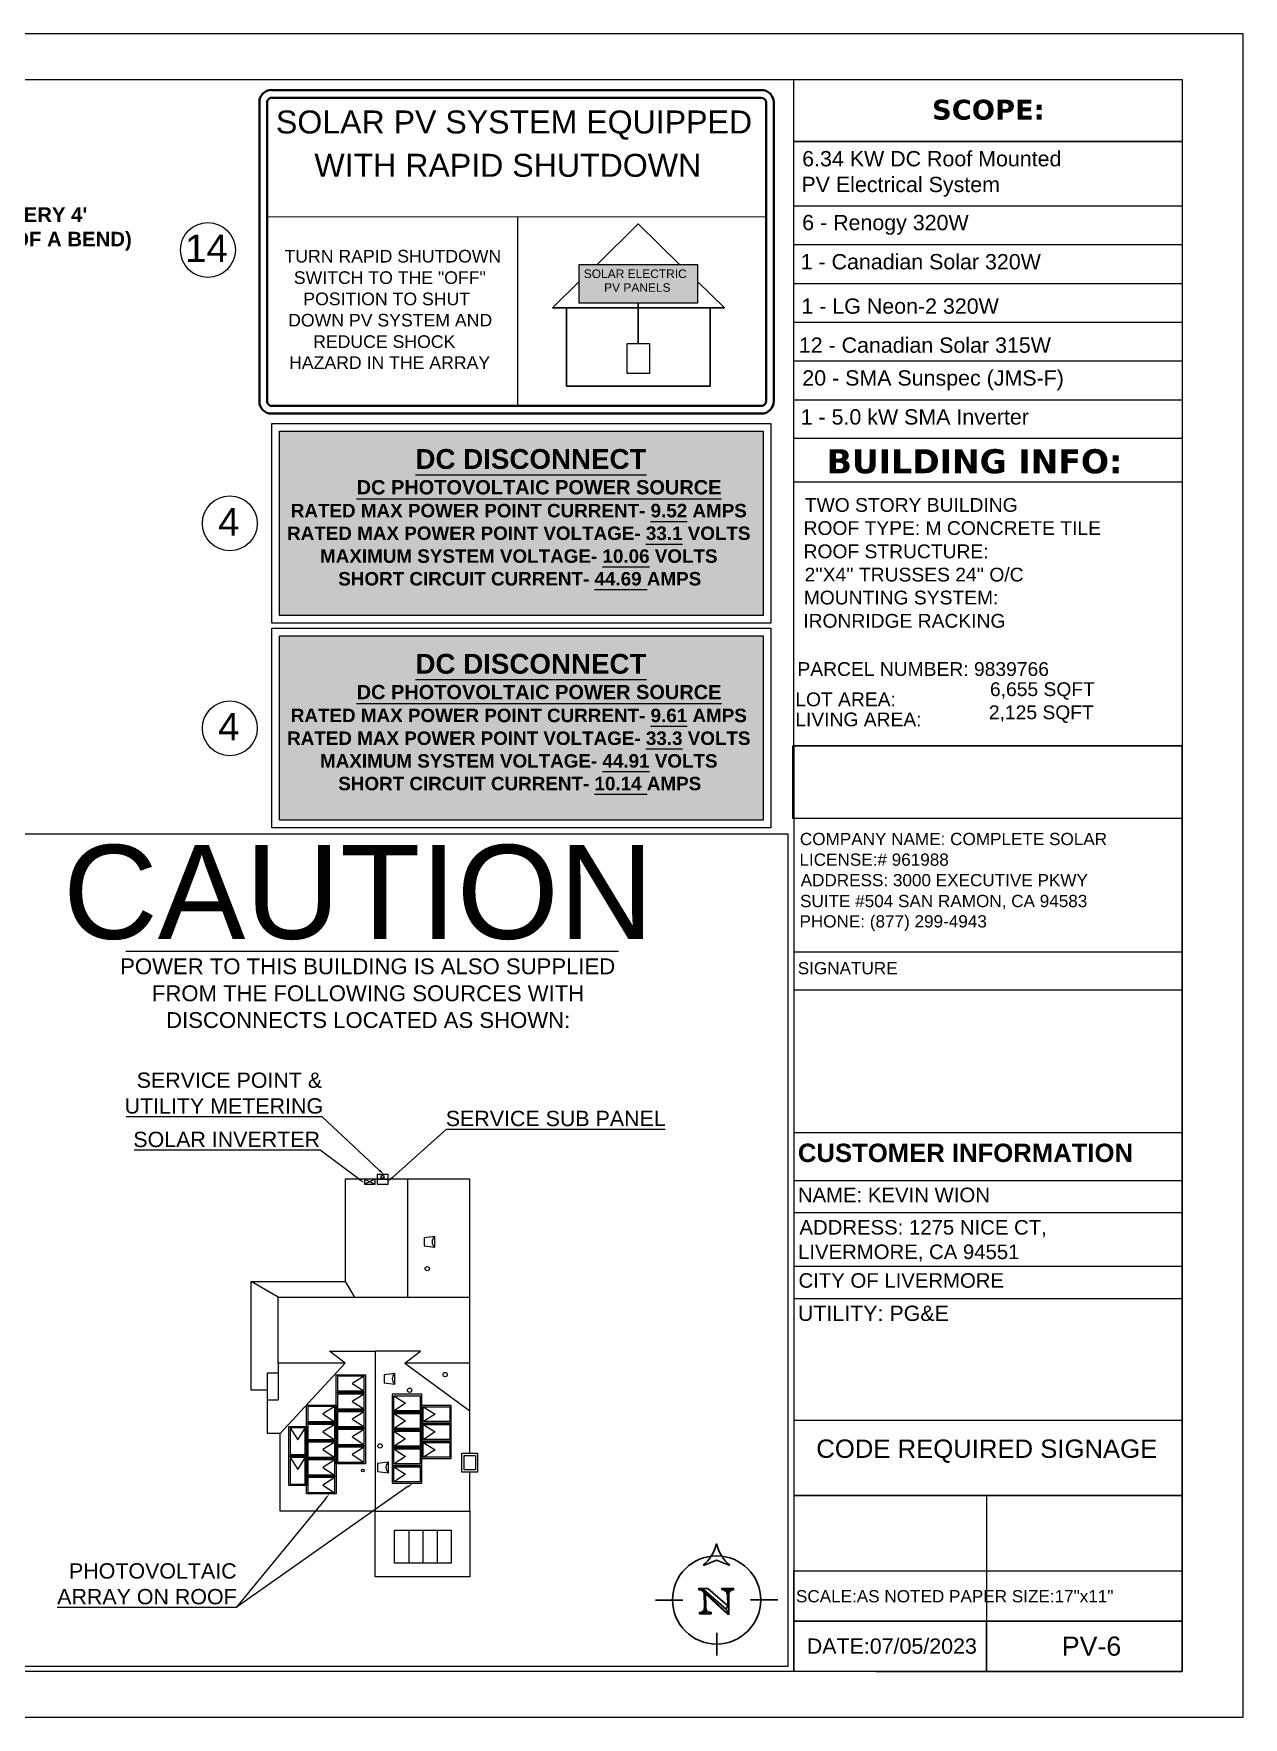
# Model space of a CAD drawing. Header units: inches. Extents: x 347 to 7477, y 1065 to 7514.
# Drawn here: x 4873 to 5663, y 4809 to 5909 of the extents above; entities that cross this region are included whole.
import ezdxf

# ---------------------------------------------------------------- set-up
doc = ezdxf.new("R2010")
doc.units = ezdxf.units.IN
doc.header["$MEASUREMENT"] = 0
for name, color, linetype in [('PDF5_Text', 7, 'Continuous'), ('PDF7_0', 7, 'Continuous'), ('PDF7_PDF4_0', 7, 'Continuous'), ('PDF7_PDF9_Geometry', 7, 'Continuous'), ('PDF7_PDF_0', 7, 'Continuous'), ('PDF7_PDF_Geometry', 7, 'Continuous'), ('PDF7_Text', 7, 'Continuous')]:
    doc.layers.add(name, color=color, linetype=linetype)
doc.styles.add('PDF Arial', font='arial.ttf')
doc.styles.add('PDF Arial Bold', font='arialbd.ttf')
doc.styles.add('PDF Verdana Bold', font='verdanab.ttf')
picture_1 = doc.add_image_def('image1.png', size_in_pixel=(45, 240))

msp = doc.modelspace()

# ---------------------------------------------------------------- linework, layer by layer
at = {"layer": 'PDF7_0', "lineweight": 25}
for points in [[(3963.3, 5908.7), (3963.3, 4808.8), (5663.2, 4808.8), (5663.2, 5908.7)], [(5623.2, 5838.2), (5369.8, 5838.2)], [(5623.2, 5838.2), (5623.2, 5644.2), (5369.8, 5644.2), (5369.8, 5838.2)], [(5028.9, 5654.1), (5354.7, 5654.1), (5354.7, 5523.6), (5028.9, 5523.6)], [(5033.9, 5649.1), (5349.7, 5649.1), (5349.7, 5528.6), (5033.9, 5528.6)], [(5028.9, 5520.4), (5354.7, 5520.4), (5354.7, 5389.9), (5028.9, 5389.9)], [(5033.9, 5515.4), (5349.7, 5515.4), (5349.7, 5394.9), (5033.9, 5394.9)], [(5369.8, 5395.9), (5369.8, 5443.4), (5623.2, 5443.4), (5623.2, 5395.9)], [(5096.4, 5157.2), (5096.4, 5160.3), (5089.4, 5160.3), (5089.4, 5157.2)], [(5104.8, 5160.3), (5104.8, 5163.4), (5097.7, 5163.4), (5097.7, 5160.3)], [(5104.8, 5157.2), (5104.8, 5160.3), (5097.7, 5160.3), (5097.7, 5157.2)], [(5135.3, 5115.9), (5135.3, 5122.9), (5128.4, 5122), (5128.4, 5116.8)], [(5070.9, 5021), (5070.9, 5032.6), (5090.1, 5032.6), (5090.1, 5021)], [(5089.2, 5022), (5089.2, 5031.7), (5071.8, 5031.7), (5071.8, 5022)], [(5109.2, 5026.4), (5109.2, 5033.4), (5102.3, 5032.6), (5102.3, 5027.3)], [(5070.9, 5009.4), (5070.9, 5021), (5090.1, 5021), (5090.1, 5009.4)], [(5089.2, 5010.3), (5089.2, 5020), (5071.8, 5020), (5071.8, 5010.3)], [(5126.8, 5008.2), (5126.8, 5019.9), (5107.6, 5019.9), (5107.6, 5008.2)], [(5108.5, 5009.1), (5108.5, 5018.9), (5125.8, 5018.9), (5125.8, 5009.1)], [(5051.6, 5001.2), (5051.6, 5012.8), (5070.9, 5012.8), (5070.9, 5001.2)], [(5070, 5002.1), (5070, 5011.9), (5052.5, 5011.9), (5052.5, 5002.1)], [(5070.9, 4997.8), (5070.9, 5009.4), (5090.1, 5009.4), (5090.1, 4997.8)], [(5089.2, 4998.7), (5089.2, 5008.4), (5071.8, 5008.4), (5071.8, 4998.7)], [(5126.8, 4996.6), (5126.8, 5008.2), (5107.6, 5008.2), (5107.6, 4996.6)], [(5108.5, 4997.5), (5108.5, 5007.3), (5125.8, 5007.3), (5125.8, 4997.5)], [(5146.1, 5001), (5146.1, 5012.6), (5126.8, 5012.6), (5126.8, 5001)], [(5127.7, 5002), (5127.7, 5011.7), (5145.1, 5011.7), (5145.1, 5002)], [(5051.6, 4979.5), (5040, 4979.5), (5040, 4998.8), (5051.6, 4998.8)], [(5050.7, 4997.9), (5040.9, 4997.9), (5040.9, 4980.4), (5050.7, 4980.4)], [(5051.6, 4989.5), (5051.6, 5001.2), (5070.9, 5001.2), (5070.9, 4989.5)], [(5070, 4990.4), (5070, 5000.2), (5052.5, 5000.2), (5052.5, 4990.4)], [(5070.9, 4986.2), (5070.9, 4997.8), (5090.1, 4997.8), (5090.1, 4986.2)], [(5089.2, 4987.1), (5089.2, 4996.8), (5071.8, 4996.8), (5071.8, 4987.1)], [(5126.8, 4985), (5126.8, 4996.6), (5107.6, 4996.6), (5107.6, 4985)], [(5108.5, 4985.9), (5108.5, 4995.7), (5125.8, 4995.7), (5125.8, 4985.9)], [(5146.1, 4989.3), (5146.1, 5001), (5126.8, 5001), (5126.8, 4989.3)], [(5127.7, 4990.3), (5127.7, 5000.1), (5145.1, 5000.1), (5145.1, 4990.3)], [(5051.6, 4977.9), (5051.6, 4989.5), (5070.9, 4989.5), (5070.9, 4977.9)], [(5070, 4978.8), (5070, 4988.6), (5052.5, 4988.6), (5052.5, 4978.8)], [(5070.9, 4974.5), (5070.9, 4986.2), (5090.1, 4986.2), (5090.1, 4974.5)], [(5089.2, 4975.5), (5089.2, 4985.3), (5071.8, 4985.3), (5071.8, 4975.5)], [(5126.8, 4973.4), (5126.8, 4985), (5107.6, 4985), (5107.6, 4973.4)], [(5108.5, 4974.3), (5108.5, 4984.1), (5125.8, 4984.1), (5125.8, 4974.3)], [(5146.1, 4977.8), (5146.1, 4989.3), (5126.8, 4989.3), (5126.8, 4977.8)], [(5127.7, 4978.7), (5127.7, 4988.4), (5145.1, 4988.4), (5145.1, 4978.7)], [(5051.6, 4960.3), (5040, 4960.3), (5040, 4979.5), (5051.6, 4979.5)], [(5050.7, 4978.6), (5040.9, 4978.6), (5040.9, 4961.2), (5050.7, 4961.2)], [(5051.6, 4966.3), (5051.6, 4977.9), (5070.9, 4977.9), (5070.9, 4966.3)], [(5070, 4967.3), (5070, 4977), (5052.5, 4977), (5052.5, 4967.3)], [(5105, 4968.6), (5105, 4975.6), (5098, 4974.7), (5098, 4969.5)], [(5126.8, 4961.7), (5126.8, 4973.4), (5107.6, 4973.4), (5107.6, 4961.7)], [(5108.5, 4962.6), (5108.5, 4972.5), (5125.8, 4972.5), (5125.8, 4962.6)], [(5153, 4981.4), (5163.2, 4981.4), (5163.2, 4969), (5153, 4969)], [(5154.4, 4979.9), (5161.8, 4979.9), (5161.8, 4970.5), (5154.4, 4970.5)], [(5051.6, 4954.7), (5051.6, 4966.3), (5070.9, 4966.3), (5070.9, 4954.7)], [(5070, 4955.7), (5070, 4965.4), (5052.5, 4965.4), (5052.5, 4955.7)], [(5109, 4931), (5146.1, 4931), (5146.1, 4909.6), (5109, 4909.6)]]:
    msp.add_lwpolyline(points, close=True, dxfattribs=at)
for points in [[(5369.8, 5443.4), (5369.8, 5878.7)], [(5369.8, 5796.3), (5623.2, 5796.3)], [(5369.8, 5770.9), (5623.2, 5770.9)], [(5369.8, 5745.6), (5623.2, 5745.6)], [(5369.8, 5720.3), (5623.2, 5720.3)], [(5369.8, 5694.9), (5623.2, 5694.9)], [(5369.8, 5669.6), (5623.2, 5669.6)], [(5369.8, 5615.9), (5623.2, 5615.9)], [(5369.9, 5308.9), (5623.3, 5308.9)], [(5369.9, 5284), (5623.3, 5284)], [(5099.2, 5166.1), (5061.7, 5201.2), (5061.6, 5201.2), (4933.9, 5201.2)], [(5107.7, 5161.4), (5143, 5193.1), (5143.2, 5193.1), (5285.7, 5193.1)], [(5086.1, 5160.2), (5060.4, 5179.3), (5060.3, 5179.3), (4939.1, 5179.3)], [(5033, 5040.1), (5033, 5083.3), (5158.3, 5083.3), (5158.3, 5160.3), (5076.7, 5160.3), (5076.7, 5093.5)], [(5096.4, 5160.3), (5089.4, 5157.2)], [(5089.4, 5160.3), (5096.4, 5157.2)], [(5117.5, 5160.3), (5117.5, 5083.3)], [(5026.2, 5022.5), (5015.4, 5022.5), (5015.4, 5093.5), (5076.7, 5093.5), (5082.8, 5083.3)], [(5033, 5083.3), (5015.4, 5093.5)], [(5158.3, 4981.4), (5158.3, 5083.3)], [(5076.8, 5040.1), (5033, 5040.1), (5033, 5016), (5026.2, 5016)], [(5158.3, 4943.4), (5158.3, 4900.6), (5096.3, 4900.6), (5096.3, 4943.4), (5034.4, 4943.4), (5034.4, 4994.2), (5076.8, 5040.1), (5066.5, 5048.1), (5096.3, 5048.1)], [(5158.3, 5040.1), (5115.8, 5040.1), (5126, 5048.1), (5096.3, 5048.1), (5096.3, 4943.4), (5158.3, 4943.4), (5158.3, 4969)], [(5115.8, 5040.1), (5158.3, 5009.1)], [(5034.4, 4994.2), (5026.2, 4994.2), (5026.2, 5033.9), (5033, 5033.9)], [(5089.2, 5031.7), (5081.4, 5026.8), (5089, 5022)], [(5089.2, 5020), (5081.4, 5015.2), (5089, 5010.3)], [(5108.5, 5018.9), (5116.3, 5014.1), (5108.8, 5009.1)], [(5070, 5011.9), (5062.2, 5007), (5069.7, 5002.1)], [(5089.2, 5008.4), (5081.4, 5003.6), (5089, 4998.7)], [(5108.5, 5007.3), (5116.3, 5002.4), (5108.8, 4997.5)], [(5127.7, 5011.7), (5135.5, 5006.8), (5128, 5002)], [(5040.9, 4997.9), (5045.8, 4990.1), (5050.7, 4997.6)], [(5070, 5000.2), (5062.2, 4995.3), (5069.7, 4990.4)], [(5089.2, 4996.8), (5081.4, 4992), (5089, 4987.1)], [(5108.5, 4995.7), (5116.3, 4990.8), (5108.8, 4985.9)], [(5127.7, 5000.1), (5135.5, 4995.2), (5128, 4990.3)], [(5070, 4988.6), (5062.2, 4983.7), (5069.7, 4978.8)], [(5089.2, 4985.3), (5081.4, 4980.4), (5089, 4975.5)], [(5108.5, 4984.1), (5116.3, 4979.2), (5108.8, 4974.3)], [(5127.7, 4988.4), (5135.5, 4983.5), (5128, 4978.7)], [(5040.9, 4978.6), (5045.8, 4970.8), (5050.7, 4978.4)], [(5070, 4977), (5062.2, 4972.1), (5069.7, 4967.3)], [(5108.5, 4972.5), (5116.3, 4967.6), (5108.8, 4962.6)], [(5070, 4965.4), (5062.2, 4960.5), (5069.7, 4955.7)], [(5117.8, 4959.5), (5005.6, 4880.6), (5005.4, 4880.6), (4888.8, 4880.6)], [(5064, 4951.6), (5005.6, 4880.6)], [(5118.4, 4931), (5118.4, 4909.6)], [(5127.6, 4931), (5127.6, 4909.6)], [(5136.9, 4931), (5136.9, 4909.6)]]:
    msp.add_lwpolyline(points, dxfattribs=at)
at = {"layer": 'PDF7_0', "color": 7, "lineweight": 25, "true_color": 0xfcfcfc}
for points in [[(5122.7, 5620.6), (5273.5, 5620.6)], [(5084.3, 5604.9), (5322.5, 5604.9)], [(5276.2, 5590.1), (5300.2, 5590.1)], [(5273.1, 5575.3), (5297.1, 5575.3)], [(5244.8, 5560.5), (5275.6, 5560.5)], [(5239.7, 5545.7), (5270.4, 5545.7), (5273.9, 5545.7)], [(5122.7, 5486.9), (5273.5, 5486.9)], [(5084.3, 5471.1), (5322.5, 5471.1)], [(5276.2, 5456.3), (5300.2, 5456.3)], [(5273.1, 5441.5), (5297.1, 5441.5)], [(5244.8, 5426.7), (5275.6, 5426.7)], [(5239.7, 5411.8), (5270.4, 5411.8), (5273.9, 5411.8)]]:
    msp.add_lwpolyline(points, dxfattribs=at)
at = {"layer": 'PDF7_0', "lineweight": 25}
for centre, radius in [((5101.2, 5161.9), 1.04), ((5130.4, 5101.9), 1.41), ((5142.1, 5032.7), 1.41), ((5118.9, 5022.5), 1.41), ((5099.6, 4986.1), 1.41), ((5088.4, 4970), 0.863)]:
    msp.add_circle(centre, radius, dxfattribs=at)
for centre, end in [((5138.1, 5119.4), 230.5486), ((5112.1, 5030), 230.5486), ((5107.9, 4972.1), 230.5489)]:
    msp.add_arc(centre, 4.5, 129.4514, end, dxfattribs=at)
at = {"layer": 'PDF7_0', "color": 1, "transparency": 33554559}
for points in [[(5349.7, 5649.1), (5033.9, 5649.1), (5349.7, 5528.6)], [(5033.9, 5649.1), (5349.7, 5528.6), (5033.9, 5528.6)], [(5349.7, 5515.4), (5033.9, 5515.4), (5349.7, 5394.9)], [(5033.9, 5515.4), (5349.7, 5394.9), (5033.9, 5394.9)]]:
    msp.add_solid(points, dxfattribs=at)
at = {"layer": 'PDF7_0', "transparency": 33554559}
for points in [[(5086.6, 5160.7), (5089.4, 5157.8), (5085.8, 5159.6)], [(5099.7, 5166.6), (5102.2, 5163.4), (5098.8, 5165.6)], [(5108.1, 5160.9), (5104.8, 5158.7), (5107.3, 5161.9)], [(5117.5, 4960), (5121.1, 4961.7), (5118.2, 4958.9)], [(5063.4, 4952), (5066.5, 4954.7), (5064.4, 4951.2)]]:
    msp.add_solid(points, dxfattribs=at)
at = {"layer": 'PDF7_PDF4_0', "lineweight": 40}
for points in [[(5020.8, 5863.8), (5020.8, 5789.1), (5020.8, 5668.6)], [(5025.8, 5863.8), (5025.8, 5789.1), (5025.8, 5668.6)], [(5348.5, 5871.8), (5029, 5871.8)], [(5348.5, 5866.8), (5029, 5866.8)]]:
    msp.add_lwpolyline(points, dxfattribs=at)
for points in [[(5029, 5660.5), (5348.5, 5660.5, 0.414214), (5356.6, 5668.6), (5356.6, 5789.1), (5356.6, 5863.8, 0.414579), (5348.5, 5871.9)], [(5029, 5665.5), (5348.5, 5665.5, 0.414214), (5351.6, 5668.6), (5351.6, 5789.1), (5351.6, 5863.8, 0.414213), (5348.5, 5866.9)]]:
    msp.add_lwpolyline(points, format="xyb", dxfattribs=at)
at = {"layer": 'PDF7_PDF4_0', "lineweight": 20}
msp.add_lwpolyline([(5351.6, 5789.1), (5025.8, 5789.1)], dxfattribs=at)
at = {"layer": 'PDF7_PDF4_0', "lineweight": 25}
msp.add_lwpolyline([(5189.5, 5665.5), (5189.5, 5789.1)], dxfattribs=at)
at = {"layer": 'PDF7_PDF4_0', "lineweight": 30}
for points in [[(5295.2, 5758), (5268.2, 5784.4), (5241.3, 5758)], [(5229.6, 5746.8), (5212.2, 5729.7), (5324.4, 5729.7), (5306.8, 5746.8)], [(5268.2, 5732.6), (5268.2, 5706.2)], [(5315.1, 5729.7), (5315.1, 5678.5), (5221.4, 5678.5), (5221.4, 5729.7)]]:
    msp.add_lwpolyline(points, dxfattribs=at)
at = {"layer": 'PDF7_PDF4_0', "lineweight": 25}
for points in [[(5229.6, 5758), (5306.8, 5758), (5306.8, 5732.6), (5229.6, 5732.6)], [(5261, 5706.2), (5275.5, 5706.2), (5275.5, 5686.6), (5261, 5686.6)]]:
    msp.add_lwpolyline(points, close=True, dxfattribs=at)
at = {"layer": 'PDF7_PDF4_0', "lineweight": 40}
for centre, radius, start, end in [((5028.9, 5863.8), 8.13, 90, 180), ((5028.9, 5863.8), 3.13, 90, 180), ((5028.9, 5668.6), 8.13, 180, 270), ((5028.9, 5668.6), 3.13, 180, 270)]:
    msp.add_arc(centre, radius, start, end, dxfattribs=at)
at = {"layer": 'PDF7_PDF4_0', "color": 252, "true_color": 0x929398, "transparency": 33554559}
for points in [[(5029, 5866.8), (5349.1, 5866.8), (5028.5, 5866.8)], [(5348.5, 5866.8), (5029, 5866.8), (5349.1, 5866.8)]]:
    msp.add_solid(points, dxfattribs=at)
at = {"layer": 'PDF7_PDF4_0', "color": 2, "transparency": 33554559}
for points in [[(5306.8, 5758), (5229.6, 5758), (5306.8, 5732.6)], [(5229.6, 5758), (5306.8, 5732.6), (5229.6, 5732.6)]]:
    msp.add_solid(points, dxfattribs=at)
at = {"layer": 'PDF7_PDF9_Geometry', "lineweight": 30}
msp.add_lwpolyline([(5310.6, 4908.1, 0.153116), (5319.2, 4922.1, 0.153141), (5327.9, 4908.1)], format="xyb", dxfattribs=at)
for points in [[(5310.7, 4908), (5319.3, 4911.5), (5327.9, 4908)], [(5297.2, 4885.4), (5279.4, 4885.3)], [(5326.6, 4881.6), (5313.7, 4892.9), (5307.7, 4892.9), (5307.8, 4892.1), (5307.9, 4892.1), (5310.1, 4892.1), (5310.3, 4892.1), (5310.9, 4892), (5311.3, 4891.9), (5311.6, 4891.6), (5312, 4891.4), (5312.3, 4891.2), (5312.6, 4890.8), (5325.6, 4879.5)], [(5326.7, 4876.7), (5312, 4890.1), (5312, 4889.4), (5319.3, 4882.7), (5326.5, 4876.1), (5326.7, 4876.7), (5320, 4882.7)], [(5321.1, 4883.5), (5325.6, 4879.5), (5326.6, 4881.6), (5321.9, 4885.7)], [(5326.4, 4889), (5326.6, 4881.6), (5325.6, 4879.5), (5325.7, 4879.3), (5326.1, 4878.9), (5326.3, 4878.6), (5326.4, 4878.5), (5326.5, 4878.2), (5326.6, 4878), (5326.7, 4877.5), (5326.7, 4877.3), (5326.7, 4876.7), (5326.5, 4876.1), (5327.4, 4876.1), (5327.2, 4888.6), (5327.3, 4889.2), (5327.3, 4889.7), (5327.4, 4890.2), (5326.6, 4890.3), (5326.4, 4890.7), (5326.1, 4891.1), (5325.9, 4891.4), (5325.5, 4891.7), (5325.2, 4891.9), (5324.6, 4892.1), (5327.8, 4892.1), (5330.4, 4892.2), (5330.4, 4892.9), (5322.7, 4893), (5322.8, 4892.2), (5323.2, 4892.2), (5323.7, 4892), (5324.3, 4891.9), (5324.5, 4891.7), (5325, 4891.4), (5325.4, 4891.3), (5325.4, 4891.2), (5325.7, 4890.8), (5326, 4890.4), (5326.1, 4889.9), (5326.3, 4889.5), (5326.4, 4889), (5326.6, 4890.3)], [(5341.4, 4885.5), (5359.2, 4885.5)], [(5319.4, 4864.1), (5319.4, 4849.2)]]:
    msp.add_lwpolyline(points, dxfattribs=at)
for points in [[(5311.4, 4880.8), (5311.4, 4880.6), (5311.4, 4880.1), (5311.3, 4879.7), (5311.6, 4879.3), (5311.7, 4879), (5311.8, 4878.5), (5312, 4878.2), (5312.2, 4878), (5312.5, 4877.6), (5312.9, 4877.3), (5309.9, 4877.3), (5308.2, 4876.5), (5315.8, 4876.5), (5315.7, 4877.3), (5315.4, 4877.3), (5314.8, 4877.4), (5314.4, 4877.5), (5314, 4877.6), (5313.6, 4877.8), (5313.3, 4878.2), (5312.9, 4878.5), (5312.7, 4878.8), (5312.5, 4879.3), (5312.5, 4879.8), (5312.3, 4880.1), (5312.3, 4880.5), (5312.3, 4881), (5312.2, 4881.5), (5312, 4889.4), (5312, 4890.1), (5311.7, 4890.4), (5311.4, 4890.8), (5311, 4891.2), (5310.7, 4891.4), (5310.5, 4891.7), (5310, 4891.9), (5309.6, 4892.1), (5310.1, 4892.1), (5307.9, 4892.1), (5308.2, 4892.1), (5308.6, 4892), (5309.1, 4891.9), (5309.6, 4891.7), (5309.7, 4891.6), (5310, 4891.4), (5310.4, 4891), (5310.7, 4890.6), (5311.2, 4890.3)], [(5330.4, 4892.2), (5327.8, 4892.1), (5327.2, 4891.7), (5326.9, 4891.3), (5326.7, 4890.8), (5326.6, 4890.3), (5327.4, 4890.2), (5327.5, 4890.5), (5327.7, 4890.7), (5328.1, 4891.1), (5328.4, 4891.4), (5328.7, 4891.7), (5329, 4891.8), (5329.4, 4892), (5329.9, 4892.1)], [(5311.3, 4879.7), (5311.2, 4879.3), (5310.9, 4878.8), (5310.6, 4878.4), (5310.4, 4878.1), (5310.1, 4877.8), (5309.7, 4877.6), (5309.3, 4877.5), (5308.7, 4877.3), (5308.2, 4877.3), (5308.2, 4876.5), (5309.9, 4877.3), (5310.4, 4877.5), (5310.7, 4877.8), (5311, 4878.2), (5311.2, 4878.5), (5311.5, 4878.7), (5311.6, 4879.3)]]:
    msp.add_lwpolyline(points, close=True, dxfattribs=at)
msp.add_circle((5319.3, 4885.5), 28.8, dxfattribs=at)
at = {"layer": 'PDF7_PDF_0', "lineweight": 25}
msp.add_lwpolyline([(4822.6, 4842.3), (5366, 4842.3), (5366, 5385.7), (4822.6, 5385.7)], close=True, dxfattribs=at)
msp.add_lwpolyline([(4933.5, 5309.4), (5255.3, 5309.4)], dxfattribs=at)
for centre in [(4987.2, 5767.4), (5001.5, 5588.8), (5001.5, 5454.9)]:
    msp.add_circle(centre, 17.9, dxfattribs=at)
at = {"layer": 'PDF7_PDF_Geometry', "lineweight": 25}
for points in [[(5623.2, 5878.7), (5623.2, 4838.8), (4003.3, 4838.8), (4003.3, 5878.7), (5623.2, 5878.7), (5623.2, 4838.8), (5369.8, 4838.8), (5369.8, 4871.6), (5623.2, 4871.6), (5369.8, 4871.6), (5369.8, 4904.5), (5623.2, 4904.5)], [(5623.2, 5360.9), (5623.2, 4904.5), (5623.2, 4871.6), (5623.2, 4838.8), (5623.2, 5443.4), (5369.8, 5443.4), (5369.8, 4838.8)], [(5369.8, 5190.9), (5623.2, 5190.9)], [(5369.8, 5159.5), (5623.2, 5159.5)], [(5369.8, 5138.5), (5623.2, 5138.5)], [(5369.8, 5103.6), (5623.3, 5103.6)], [(5369.8, 5082.4), (5623.3, 5082.4)], [(5369.8, 5002.9), (5623.3, 5002.9)], [(5373.3, 4953.7), (5623.2, 4953.7), (5369.8, 4953.7), (5623.2, 4953.7), (5495.6, 4953.7), (5495.6, 4904.5), (5623.2, 4904.5), (5623.2, 4953.7)], [(5495.6, 4904.5), (5495.6, 4871.6), (5495.6, 4838.8)]]:
    msp.add_lwpolyline(points, dxfattribs=at)
msp.add_lwpolyline([(5623.2, 4871.6), (5623.2, 4838.8), (5495.6, 4838.8), (5495.6, 4871.6)], close=True, dxfattribs=at)
at = {"layer": 'PDF7_PDF_Geometry', "color": 251, "lineweight": 25, "true_color": 0x525252}
msp.add_lwpolyline([(5423.4, 4838.8), (5623.2, 4838.8)], dxfattribs=at)

# ---------------------------------------------------------------- texts
at = {"layer": 'PDF5_Text', "attachment_point": 7, "style": 'PDF Arial'}
for s, insert, char_height in [('1 - LG Neon-2 320W', (5374.7, 5725.6), 10), ('12 - Canadian Solar 315W', (5373, 5700.1), 10), ('PARCEL NUMBER: 9839766', (5372.1, 5489), 9), ('LOT AREA:', (5370.7, 5469.2), 9), ('LIVING AREA:', (5370.7, 5456.1), 9)]:
    msp.add_mtext(s, dxfattribs=dict(at, insert=insert, char_height=char_height))
at = {"layer": 'PDF7_Text', "attachment_point": 7}
for s, insert, char_height, style in [('SCOPE:', (5460, 5852.3), 13, 'PDF Verdana Bold'), ('SOLAR PV SYSTEM EQUIPPED', (5031.6, 5839.4), 15, 'PDF Arial'), ('WITH RAPID SHUTDOWN', (5056.7, 5815), 15, 'PDF Arial'), ('6.34 KW DC Roof Mounted', (5375.2, 5821.9), 10, 'PDF Arial'), ('PV Electrical System', (5374.7, 5802.2), 10, 'PDF Arial'), ("(STICKER TO BE LOCATED ON CONDUIT WITH DC CURRENT EVERY 4'", (4454.1, 5782.9), 9.5, 'PDF Arial Bold'), ('6 - Renogy 320W', (5375.2, 5777.3), 10, 'PDF Arial'), ("HORIZONTALLY OR 10' VERTICALLY AND 1' FROM EACH SIDE OF A BEND)", (4454.9, 5766.9), 9.5, 'PDF Arial Bold'), ('14', (4972.3, 5759.5), 18, 'PDF Arial'), ('TURN RAPID SHUTDOWN', (5037.2, 5759.1), 8.25, 'PDF Arial'), ('1 - Canadian Solar 320W', (5374.2, 5754.6), 10, 'PDF Arial'), ('SWITCH TO THE "OFF"', (5043.3, 5745.1), 8.25, 'PDF Arial'), ('SOLAR ELECTRIC', (5232.6, 5749), 5.584, 'PDF Arial'), ('PV PANELS', (5245.9, 5740), 5.58, 'PDF Arial'), ('POSITION TO SHUT', (5049.5, 5731.2), 8.25, 'PDF Arial'), ('DOWN PV SYSTEM AND', (5039.6, 5717.3), 8.25, 'PDF Arial'), ('REDUCE SHOCK', (5055.9, 5703.3), 8.25, 'PDF Arial'), ('HAZARD IN THE ARRAY', (5040.2, 5689.7), 8.25, 'PDF Arial'), ('20 - SMA Sunspec (JMS-F)', (5375.3, 5675.8), 10, 'PDF Arial'), ('1 - 5.0 kW SMA Inverter', (5374.2, 5653.2), 10, 'PDF Arial'), ('BUILDING INFO:', (5391.2, 5621.2), 15.749, 'PDF Verdana Bold'), ('4', (4993.9, 5580.8), 18, 'PDF Arial'), ('TWO STORY BUILDING', (5376.9, 5596.2), 9, 'PDF Arial'), ('ROOF TYPE: M CONCRETE TILE', (5376.1, 5581.1), 9, 'PDF Arial'), ('ROOF STRUCTURE:', (5376.1, 5565.9), 9, 'PDF Arial'), ("2''X4'' TRUSSES 24'' O/C", (5376.8, 5550.7), 9, 'PDF Arial'), ('MOUNTING SYSTEM:', (5376.2, 5535.7), 9, 'PDF Arial'), ('IRONRIDGE RACKING', (5375.9, 5520.5), 9, 'PDF Arial'), ('6,655 SQFT', (5497.8, 5473.5), 9, 'PDF Arial'), ('2,125 SQFT', (5497.1, 5458.4), 9, 'PDF Arial'), ('4', (4993.9, 5447), 18, 'PDF Arial'), ('CAUTION', (4892.6, 5316.5), 61.35, 'PDF Arial'), ('COMPANY NAME: COMPLETE SOLAR', (5373.7, 5378.5), 8, 'PDF Arial'), ('LICENSE:# 961988', (5373.4, 5365), 8, 'PDF Arial'), ('ADDRESS: 3000 EXECUTIVE PKWY', (5374.2, 5351.6), 8, 'PDF Arial'), ('SUITE #504 SAN RAMON, CA 94583', (5373.8, 5336.6), 8, 'PDF Arial'), ('PHONE: (877) 299-4943', (5373.4, 5322.4), 8, 'PDF Arial'), ('POWER TO THIS BUILDING IS ALSO SUPPLIED', (4929.9, 5294.1), 10.334, 'PDF Arial'), ('SIGNATURE', (5372.3, 5294.1), 8, 'PDF Arial'), ('FROM THE FOLLOWING SOURCES WITH', (4950.6, 5276.5), 10.334, 'PDF Arial'), ('DISCONNECTS LOCATED AS SHOWN:', (4959.9, 5259), 10.334, 'PDF Arial'), ('SERVICE POINT &', (4940.7, 5219.9), 10, 'PDF Arial'), ('UTILITY METERING', (4932.8, 5203.1), 10, 'PDF Arial'), ('SERVICE SUB PANEL', (5142.5, 5194.9), 10, 'PDF Arial'), ('SOLAR INVERTER', (4938.5, 5181.2), 10, 'PDF Arial'), ('CUSTOMER INFORMATION', (5372.4, 5171.4), 12, 'PDF Arial Bold'), ('NAME: KEVIN WION', (5372.4, 5145.2), 9.5, 'PDF Arial'), ('ADDRESS: 1275 NICE CT,', (5373.4, 5122.4), 9.5, 'PDF Arial'), ('LIVERMORE, CA 94551', (5372.5, 5106.4), 9.5, 'PDF Arial'), ('CITY OF LIVERMORE', (5372.8, 5089.3), 9.5, 'PDF Arial'), ('UTILITY: PG&E', (5372.4, 5067.6), 10, 'PDF Arial'), ('CODE REQUIRED SIGNAGE', (5384.4, 4975), 12, 'PDF Arial'), ('PHOTOVOLTAIC', (4896.5, 4899.3), 10, 'PDF Arial'), ('ARRAY ON ROOF', (4888.8, 4882.5), 10, 'PDF Arial'), ('SCALE:AS NOTED PAPER SIZE:17"x11"', (5371.1, 4883.8), 8, 'PDF Arial'), ('PV-6', (5544.7, 4848.9), 12.5, 'PDF Arial'), ('DATE:07/05/2023', (5378.2, 4850.2), 10, 'PDF Arial')]:
    msp.add_mtext(s, dxfattribs=dict(at, insert=insert, char_height=char_height, style=style))
at = {"layer": 'PDF7_Text', "color": 7, "true_color": 0xfcfcfc, "attachment_point": 7, "style": 'PDF Arial Bold'}
for s, insert, char_height in [('DC DISCONNECT', (5122.7, 5624.2), 12.957), ('DC PHOTOVOLTAIC POWER SOURCE', (5084.3, 5607.6), 9.329), ('RATED MAX POWER POINT CURRENT- 9.52 AMPS', (5041.3, 5592.6), 8.8), ('RATED MAX POWER POINT VOLTAGE- 33.1 VOLTS', (5038.9, 5577.8), 8.8), ('MAXIMUM SYSTEM VOLTAGE- 10.06 VOLTS', (5060.4, 5562.9), 8.8), ('SHORT CIRCUIT CURRENT- 44.69 AMPS', (5072.3, 5548.1), 8.8), ('DC DISCONNECT', (5122.7, 5490.4), 12.957), ('DC PHOTOVOLTAIC POWER SOURCE', (5084.3, 5473.8), 9.329), ('RATED MAX POWER POINT CURRENT- 9.61 AMPS', (5041.3, 5458.8), 8.8), ('RATED MAX POWER POINT VOLTAGE- 33.3 VOLTS', (5038.9, 5443.9), 8.8), ('MAXIMUM SYSTEM VOLTAGE- 44.91 VOLTS', (5060.4, 5429.1), 8.8), ('SHORT CIRCUIT CURRENT- 10.14 AMPS', (5072.3, 5414.3), 8.8)]:
    msp.add_mtext(s, dxfattribs=dict(at, insert=insert, char_height=char_height))

# ---------------------------------------------------------------- pictures from other files: only their frames are drawn
at = {"layer": 'PDF7_0', "color": 7, "lineweight": 0}
image = msp.add_image(picture_1, insert=(5623.2, 5395.9), size_in_units=(47.5, 254.3), rotation=90, dxfattribs=at)
image.dxf.flags = 15

doc.saveas('drawing.dxf')
